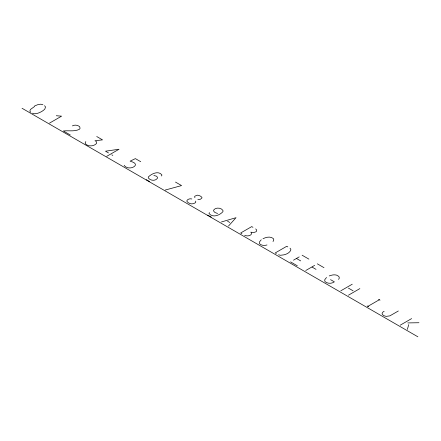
<?xml version="1.0" encoding="UTF-8"?>
<svg xmlns="http://www.w3.org/2000/svg" width="441" height="441" viewBox="0 0 441 441"><rect width="100%" height="100%" fill="white"/><g stroke="black" fill="none" stroke-linecap="round" stroke-linejoin="round"><path stroke-width="0.66" d="M407.346 329.433L408.752 324.609M209.381 212.584L208.979 213.444C212.678 218.141 219.618 215.351 222.948 211.674L222.937 210.412C221.029 207.518 215.495 207.198 213.576 210.164L213.791 211.311L214.971 212.496L217.589 213.499M338.561 279.412L339.151 278.492L339.223 277.273L338.732 276.353L336.681 275.167A5.794 3.346 0 0 0 331.373 275.278L329.229 275.923M85.802 141.55L85.119 143.171A6.516 3.765 0 0 0 89.782 145.861L92.015 145.795A7.376 4.261 0 0 0 96.673 143.105L96.281 141.489L94.969 140.734L102.527 139.874L96.733 136.528M273.001 241.508L273.613 240.599L273.729 239.397L273.282 238.504C270.311 236.139 266.077 237.126 263.012 238.746M161.334 175.992L161.979 175.033C158.528 170.309 151.428 173.776 148.237 177.061L148.457 178.125C150.53 180.694 155.21 181.251 157.327 178.445L157.481 177.288L156.511 176.196L153.815 175.452M228.488 226.051L236.034 217.683L221.41 221.961M326.527 277.483L324.802 279.644L324.736 280.867L325.232 281.777C327.812 283.811 331.737 283.767 334.366 281.849L330.552 279.649M261.259 239.755L259.484 241.9L259.38 243.107L259.832 243.989C261.844 245.654 264.6 245.659 266.998 244.975M49.541 123.111L61.58 116.159L56.266 115.729M72.396 125.894C74.667 124.599 77.633 125.046 79.639 126.661L80.086 128.276L79.435 129.268C74.568 131.826 68.603 130.316 63.35 130.977L70.312 134.996M106.728 156.34L119.037 149.24L105.498 151.197L108.497 152.928M293.469 260.196L299.191 256.894M305.762 270.509L314.665 265.366M340.821 290.801L352.254 284.202M348.434 295.2L359.867 288.601M367.893 306.352L379.31 299.759M384.139 311.318L383.069 311.936L382.104 313.259L382.226 313.986A5.441 3.142 0 0 0 386.322 316.357L389.877 315.866L398.339 310.982M400.191 325.204L411.629 318.6M165.221 190.054L181.56 185.584L175.49 182.083M407.798 322.922L418.95 322.729M191.824 198.974L190.347 198.775A4.206 2.431 0 0 0 186.912 200.76L186.863 201.294C188.66 203.929 192.728 204.778 195.297 202.766L195.815 201.934L195.484 201.085M197.849 199.271L199.056 199.53L200.512 199.205L202.072 197.788A6.428 3.71 0 0 0 197.524 195.165L195.071 196.069L194.509 196.906L194.961 197.601M278.536 254.799L280.459 255.289L284.048 254.821A11.251 6.499 0 0 0 290.024 251.37L290.68 250.477L290.84 249.297L290.002 248.178M42.931 104.765L40.776 104.192L37.965 104.605L34.596 105.961L34.596 106.479L30.512 109.429L29.801 111.049L30.804 112.284M32.408 113.21L34.547 113.789L37.369 113.387A18.935 10.931 0 0 0 44.822 109.081L45.522 106.931L44.535 105.691M244.639 235.279C246.717 236.233 249.237 236.117 251.061 234.673L251.59 233.102L250.764 232.148L253.52 232.633L256.215 231.696L256.739 230.13L255.681 228.901M140.723 161.709L135.381 158.622L130.123 161.147C131.975 161.941 134.318 162.128 135.37 164.124L135.288 165.325A6.67 3.848 0 0 1 130.889 167.867L128.8 167.916A6.549 3.782 0 0 1 124.208 165.265M317.327 263.828L323.997 267.681M287.813 246.916L286.733 246.287L275.267 252.908L276.347 253.536M302.113 255.207L308.898 259.126M378.599 299.345L380.026 300.172M252.963 227.335L251.712 226.613L240.67 232.986L241.922 233.708M312.107 267.103L316.032 269.368M348.418 288.111L353.087 290.806M296.699 258.597L300.69 260.901M227.573 221.222L229.772 222.49M111.81 154.841L112.835 155.43M367.182 305.938L368.61 306.765M290.553 261.882L297.339 265.796M146.318 179.674L149.703 181.631M207.689 215.081L211.222 217.121M22.05 108.271L417.886 336.808"/></g></svg>
